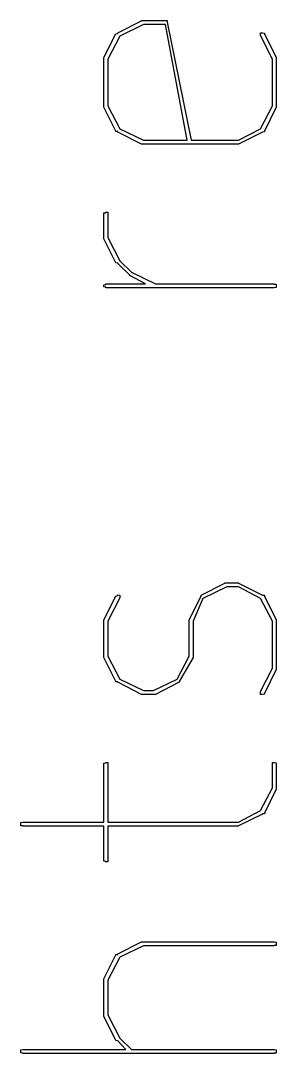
# Model space of a CAD drawing. Extents: x 59 to 2996, y -153 to 1402.
# Drawn here: x 763.321 to 763.45, y 457.815 to 458.337 of the extents above; entities that cross this region are included whole.
import ezdxf

# ---------------------------------------------------------------- set-up
doc = ezdxf.new("R2010")
doc.units = 0
doc.layers.add('BLACK', color=7, linetype='CONTINUOUS')

msp = doc.modelspace()

# ---------------------------------------------------------------- linework, layer by layer
at = {"layer": 'BLACK', "linetype": 'Continuous'}
for p, q in [((763.37014, 458.33083), (763.38214, 458.33693)), ((763.38214, 458.33693), (763.38214, 458.33703)), ((763.38214, 458.33703), (763.38214, 458.33703)), ((763.38214, 458.33703), (763.38214, 458.33703)), ((763.38214, 458.33703), (763.38214, 458.33703)), ((763.38214, 458.33703), (763.38214, 458.33703)), ((763.38214, 458.33703), (763.39514, 458.33703)), ((763.38214, 458.33693), (763.38214, 458.33693)), ((763.38214, 458.33693), (763.38214, 458.33693)), ((763.38214, 458.33693), (763.38214, 458.33693)), ((763.38214, 458.33693), (763.38214, 458.33693)), ((763.38214, 458.33693), (763.38214, 458.33693)), ((763.38214, 458.33693), (763.38214, 458.33693)), ((763.39514, 458.33703), (763.39514, 458.33703)), ((763.39514, 458.33703), (763.39514, 458.33703)), ((763.39514, 458.33703), (763.39514, 458.33693)), ((763.39514, 458.33693), (763.39514, 458.33693)), ((763.39514, 458.33693), (763.39514, 458.33693)), ((763.39514, 458.33693), (763.39514, 458.33693)), ((763.39514, 458.33693), (763.39514, 458.33693)), ((763.39514, 458.33693), (763.39514, 458.33693)), ((763.39514, 458.33693), (763.39514, 458.33693)), ((763.39514, 458.33693), (763.39514, 458.33683)), ((763.39514, 458.33683), (763.39514, 458.33673)), ((763.39514, 458.33673), (763.39514, 458.33673)), ((763.39514, 458.33673), (763.39514, 458.33663)), ((763.39514, 458.33663), (763.39514, 458.33653)), ((763.39514, 458.33653), (763.39514, 458.33653)), ((763.39514, 458.33653), (763.39514, 458.33653)), ((763.39514, 458.33653), (763.39514, 458.33643)), ((763.39514, 458.33643), (763.39514, 458.33643)), ((763.39514, 458.33643), (763.39514, 458.33633)), ((763.39514, 458.33633), (763.39514, 458.33633)), ((763.39514, 458.33633), (763.39514, 458.33633)), ((763.39514, 458.33633), (763.39514, 458.33623)), ((763.39514, 458.33623), (763.40714, 458.27653)), ((763.37014, 458.33073), (763.37014, 458.33083)), ((763.37014, 458.33083), (763.37014, 458.33083)), ((763.37014, 458.33083), (763.37014, 458.33083)), ((763.37014, 458.33063), (763.37014, 458.33073)), ((763.37014, 458.33073), (763.37014, 458.33073)), ((763.37014, 458.33073), (763.37014, 458.33073)), ((763.37014, 458.33073), (763.37014, 458.33073)), ((763.38314, 458.33503), (763.37114, 458.32923)), ((763.39414, 458.33503), (763.38314, 458.33503)), ((763.40514, 458.27653), (763.39414, 458.33503)), ((763.44214, 458.33083), (763.44314, 458.33093)), ((763.44214, 458.33073), (763.44214, 458.33083)), ((763.44214, 458.33063), (763.44214, 458.33073)), ((763.44314, 458.33093), (763.44314, 458.33093)), ((763.44314, 458.33093), (763.44314, 458.33093)), ((763.44314, 458.33093), (763.44314, 458.33093)), ((763.44314, 458.33093), (763.44314, 458.33083)), ((763.44314, 458.33083), (763.44414, 458.33073)), ((763.44414, 458.33073), (763.44414, 458.33053)), ((763.36314, 458.31833), (763.36914, 458.33043)), ((763.37114, 458.32923), (763.36514, 458.31763)), ((763.36914, 458.33043), (763.37014, 458.33053)), ((763.36914, 458.33043), (763.36914, 458.33043)), ((763.36914, 458.33043), (763.36914, 458.33043)), ((763.36914, 458.33043), (763.36914, 458.33043)), ((763.37014, 458.33053), (763.37014, 458.33063)), ((763.37014, 458.33063), (763.37014, 458.33063)), ((763.37014, 458.33063), (763.37014, 458.33063)), ((763.37014, 458.33053), (763.37014, 458.33053)), ((763.44214, 458.33043), (763.44214, 458.33063)), ((763.44214, 458.33023), (763.44214, 458.33043)), ((763.44214, 458.33013), (763.44214, 458.33023)), ((763.44214, 458.32993), (763.44214, 458.33013)), ((763.44214, 458.32973), (763.44214, 458.32993)), ((763.44214, 458.32953), (763.44214, 458.32973)), ((763.44814, 458.31763), (763.44214, 458.32953)), ((763.44214, 458.32953), (763.44214, 458.32953)), ((763.44414, 458.33053), (763.44414, 458.33043)), ((763.44414, 458.33043), (763.45014, 458.31833)), ((763.36314, 458.31823), (763.36314, 458.31833)), ((763.36314, 458.31813), (763.36314, 458.31823)), ((763.36314, 458.31823), (763.36314, 458.31823)), ((763.36314, 458.31823), (763.36314, 458.31823)), ((763.36314, 458.31803), (763.36314, 458.31813)), ((763.36314, 458.31813), (763.36314, 458.31813)), ((763.36314, 458.31793), (763.36314, 458.31803)), ((763.36314, 458.31803), (763.36314, 458.31803)), ((763.36314, 458.31783), (763.36314, 458.31793)), ((763.36314, 458.31793), (763.36314, 458.31793)), ((763.36314, 458.29363), (763.36314, 458.31783)), ((763.36514, 458.31763), (763.36514, 458.29393)), ((763.44814, 458.29393), (763.44814, 458.31763)), ((763.45014, 458.31833), (763.45014, 458.31833)), ((763.45014, 458.31833), (763.45014, 458.31823)), ((763.45014, 458.31823), (763.45014, 458.31823)), ((763.45014, 458.31823), (763.45014, 458.31813)), ((763.45014, 458.31813), (763.45014, 458.31813)), ((763.45014, 458.31813), (763.45014, 458.31813)), ((763.45014, 458.31813), (763.45014, 458.31803)), ((763.45014, 458.31803), (763.45014, 458.31793)), ((763.45014, 458.31793), (763.45014, 458.31793)), ((763.45014, 458.31793), (763.45014, 458.31793)), ((763.45014, 458.31793), (763.45014, 458.31783)), ((763.45014, 458.31783), (763.45014, 458.29363)), ((763.36314, 458.29353), (763.36314, 458.29363)), ((763.36314, 458.29363), (763.36314, 458.29363)), ((763.36314, 458.29363), (763.36314, 458.29363)), ((763.36314, 458.29343), (763.36314, 458.29353)), ((763.36314, 458.29333), (763.36314, 458.29343)), ((763.36314, 458.29343), (763.36314, 458.29343)), ((763.36314, 458.29343), (763.36314, 458.29343)), ((763.36314, 458.29323), (763.36314, 458.29333)), ((763.36314, 458.29333), (763.36314, 458.29333)), ((763.36914, 458.28113), (763.36314, 458.29323)), ((763.36314, 458.29323), (763.36314, 458.29323)), ((763.36314, 458.29323), (763.36314, 458.29323)), ((763.36514, 458.29393), (763.37114, 458.28233)), ((763.44214, 458.28233), (763.44814, 458.29393)), ((763.45014, 458.29323), (763.44414, 458.28113)), ((763.45014, 458.29363), (763.45014, 458.29363)), ((763.45014, 458.29363), (763.45014, 458.29363)), ((763.45014, 458.29363), (763.45014, 458.29353)), ((763.45014, 458.29353), (763.45014, 458.29343)), ((763.45014, 458.29343), (763.45014, 458.29343)), ((763.45014, 458.29343), (763.45014, 458.29343)), ((763.45014, 458.29343), (763.45014, 458.29333)), ((763.45014, 458.29333), (763.45014, 458.29323)), ((763.45014, 458.29323), (763.45014, 458.29323)), ((763.45014, 458.29323), (763.45014, 458.29323)), ((763.36914, 458.28103), (763.36914, 458.28113)), ((763.36914, 458.28113), (763.36914, 458.28113)), ((763.36914, 458.28113), (763.36914, 458.28113)), ((763.37014, 458.28093), (763.36914, 458.28103)), ((763.37014, 458.28083), (763.37014, 458.28093)), ((763.37014, 458.28093), (763.37014, 458.28093)), ((763.37014, 458.28093), (763.37014, 458.28093)), ((763.37014, 458.28093), (763.37014, 458.28093)), ((763.37014, 458.28073), (763.37014, 458.28083)), ((763.37014, 458.28083), (763.37014, 458.28083)), ((763.37014, 458.28083), (763.37014, 458.28083)), ((763.37014, 458.28063), (763.37014, 458.28073)), ((763.37014, 458.28073), (763.37014, 458.28073)), ((763.37014, 458.28073), (763.37014, 458.28073)), ((763.37014, 458.28073), (763.37014, 458.28073)), ((763.38214, 458.27463), (763.37014, 458.28063)), ((763.37114, 458.28233), (763.38314, 458.27653)), ((763.43114, 458.27653), (763.44214, 458.28233)), ((763.44314, 458.28063), (763.43114, 458.27463)), ((763.44414, 458.28083), (763.44314, 458.28073)), ((763.44314, 458.28073), (763.44314, 458.28073)), ((763.44314, 458.28073), (763.44314, 458.28073)), ((763.44314, 458.28073), (763.44314, 458.28063)), ((763.44414, 458.28113), (763.44414, 458.28113)), ((763.44414, 458.28113), (763.44414, 458.28113)), ((763.44414, 458.28113), (763.44414, 458.28103)), ((763.44414, 458.28103), (763.44414, 458.28103)), ((763.44414, 458.28103), (763.44414, 458.28093)), ((763.44414, 458.28093), (763.44414, 458.28093)), ((763.44414, 458.28093), (763.44414, 458.28093)), ((763.44414, 458.28093), (763.44414, 458.28083)), ((763.44414, 458.28083), (763.44414, 458.28083)), ((763.44414, 458.28083), (763.44414, 458.28083)), ((763.44414, 458.28083), (763.44414, 458.28083)), ((763.38214, 458.27453), (763.38214, 458.27463)), ((763.38214, 458.27463), (763.38214, 458.27463)), ((763.38214, 458.27463), (763.38214, 458.27463)), ((763.38214, 458.27463), (763.38214, 458.27463)), ((763.40714, 458.27453), (763.38214, 458.27453)), ((763.38214, 458.27453), (763.38214, 458.27453)), ((763.38214, 458.27453), (763.38214, 458.27453)), ((763.38214, 458.27453), (763.38214, 458.27453)), ((763.38214, 458.27453), (763.38214, 458.27453)), ((763.38214, 458.27453), (763.38214, 458.27453)), ((763.38214, 458.27453), (763.38214, 458.27453)), ((763.38314, 458.27653), (763.40514, 458.27653)), ((763.40714, 458.27653), (763.43114, 458.27653)), ((763.43114, 458.27453), (763.40714, 458.27453)), ((763.40714, 458.27453), (763.40714, 458.27453)), ((763.40714, 458.27453), (763.40714, 458.27453)), ((763.43114, 458.27463), (763.43114, 458.27463)), ((763.43114, 458.27463), (763.43114, 458.27463)), ((763.43114, 458.27463), (763.43114, 458.27463)), ((763.43114, 458.27463), (763.43114, 458.27453)), ((763.43114, 458.27453), (763.43114, 458.27453)), ((763.43114, 458.27453), (763.43114, 458.27453)), ((763.43114, 458.27453), (763.43114, 458.27453)), ((763.43114, 458.27453), (763.43114, 458.27453)), ((763.43114, 458.27453), (763.43114, 458.27453)), ((763.43114, 458.27453), (763.43114, 458.27453)), ((763.43114, 458.27453), (763.43114, 458.27453)), ((763.36314, 458.23983), (763.36414, 458.23993)), ((763.36314, 458.23963), (763.36314, 458.23983)), ((763.36314, 458.23943), (763.36314, 458.23963)), ((763.36314, 458.23923), (763.36314, 458.23943)), ((763.36314, 458.22713), (763.36314, 458.23923)), ((763.36414, 458.24023), (763.36514, 458.24013)), ((763.36414, 458.24013), (763.36414, 458.24023)), ((763.36414, 458.24023), (763.36414, 458.24023)), ((763.36414, 458.24023), (763.36414, 458.24023)), ((763.36414, 458.24003), (763.36414, 458.24013)), ((763.36414, 458.23993), (763.36414, 458.24003)), ((763.36514, 458.24013), (763.36514, 458.24003)), ((763.36514, 458.24003), (763.36514, 458.23993)), ((763.36514, 458.23993), (763.36514, 458.23983)), ((763.36514, 458.23983), (763.36514, 458.23963)), ((763.36514, 458.23963), (763.36514, 458.23943)), ((763.36514, 458.23943), (763.36514, 458.23923)), ((763.36514, 458.23923), (763.36514, 458.22733)), ((763.36314, 458.22703), (763.36314, 458.22713)), ((763.36314, 458.22713), (763.36314, 458.22713)), ((763.36314, 458.22713), (763.36314, 458.22713)), ((763.36314, 458.22693), (763.36314, 458.22703)), ((763.36314, 458.22683), (763.36314, 458.22693)), ((763.36314, 458.22693), (763.36314, 458.22693)), ((763.36314, 458.22693), (763.36314, 458.22693)), ((763.36314, 458.22673), (763.36314, 458.22683)), ((763.36914, 458.21463), (763.36314, 458.22673)), ((763.36314, 458.22673), (763.36314, 458.22673)), ((763.36314, 458.22673), (763.36314, 458.22673)), ((763.36314, 458.22673), (763.36314, 458.22673)), ((763.36514, 458.22733), (763.37114, 458.21563)), ((763.36914, 458.21453), (763.36914, 458.21463)), ((763.37014, 458.21443), (763.36914, 458.21453)), ((763.36914, 458.21453), (763.36914, 458.21453)), ((763.37014, 458.21433), (763.37014, 458.21443)), ((763.37014, 458.21443), (763.37014, 458.21443)), ((763.37014, 458.21443), (763.37014, 458.21443)), ((763.37614, 458.20833), (763.37014, 458.21433)), ((763.37014, 458.21433), (763.37014, 458.21433)), ((763.37114, 458.21563), (763.37714, 458.20983)), ((763.37614, 458.20823), (763.37614, 458.20833)), ((763.37614, 458.20813), (763.37614, 458.20823)), ((763.37614, 458.20823), (763.37614, 458.20823)), ((763.37614, 458.20823), (763.37614, 458.20823)), ((763.38414, 458.20393), (763.37614, 458.20813)), ((763.37614, 458.20813), (763.37614, 458.20813)), ((763.37614, 458.20813), (763.37614, 458.20813)), ((763.37614, 458.20813), (763.37614, 458.20813)), ((763.37714, 458.20983), (763.38914, 458.20393)), ((763.36314, 458.20353), (763.36414, 458.20363)), ((763.36314, 458.20333), (763.36314, 458.20353)), ((763.36314, 458.20313), (763.36314, 458.20333)), ((763.36314, 458.20293), (763.36314, 458.20313)), ((763.36314, 458.20273), (763.36314, 458.20293)), ((763.36314, 458.20253), (763.36314, 458.20273)), ((763.36314, 458.20243), (763.36314, 458.20253)), ((763.36414, 458.20223), (763.36314, 458.20243)), ((763.36414, 458.20383), (763.36414, 458.20393)), ((763.36414, 458.20393), (763.36414, 458.20393)), ((763.36414, 458.20393), (763.38414, 458.20393)), ((763.36414, 458.20363), (763.36414, 458.20383)), ((763.36414, 458.20383), (763.36414, 458.20383)), ((763.36414, 458.20213), (763.36414, 458.20223)), ((763.36414, 458.20203), (763.36414, 458.20213)), ((763.36414, 458.20193), (763.36414, 458.20203)), ((763.44914, 458.20193), (763.36414, 458.20193)), ((763.36414, 458.20193), (763.36414, 458.20193)), ((763.38914, 458.20393), (763.44914, 458.20393)), ((763.44914, 458.20393), (763.44914, 458.20393)), ((763.44914, 458.20393), (763.44914, 458.20383)), ((763.44914, 458.20383), (763.45014, 458.20373)), ((763.45014, 458.20213), (763.44914, 458.20203)), ((763.44914, 458.20203), (763.44914, 458.20193)), ((763.44914, 458.20193), (763.44914, 458.20193)), ((763.45014, 458.20373), (763.45014, 458.20363)), ((763.45014, 458.20363), (763.45014, 458.20353)), ((763.45014, 458.20353), (763.45014, 458.20333)), ((763.45014, 458.20333), (763.45014, 458.20313)), ((763.45014, 458.20313), (763.45014, 458.20293)), ((763.45014, 458.20293), (763.45014, 458.20273)), ((763.45014, 458.20273), (763.45014, 458.20253)), ((763.45014, 458.20253), (763.45014, 458.20243)), ((763.45014, 458.20243), (763.45014, 458.20223)), ((763.45014, 458.20223), (763.45014, 458.20213)), ((763.41214, 458.04663), (763.42414, 458.05263)), ((763.42514, 458.05073), (763.41314, 458.04493)), ((763.42414, 458.05263), (763.42414, 458.05273)), ((763.42414, 458.05273), (763.42414, 458.05273)), ((763.42414, 458.05273), (763.42514, 458.05273)), ((763.42414, 458.05263), (763.42414, 458.05263)), ((763.42414, 458.05263), (763.42414, 458.05263)), ((763.42514, 458.05273), (763.42514, 458.05273)), ((763.42514, 458.05273), (763.42514, 458.05273)), ((763.42514, 458.05273), (763.42514, 458.05273)), ((763.42514, 458.05273), (763.42514, 458.05273)), ((763.42514, 458.05273), (763.42514, 458.05273)), ((763.42514, 458.05273), (763.42514, 458.05273)), ((763.42514, 458.05273), (763.43114, 458.05273)), ((763.43114, 458.05073), (763.42514, 458.05073)), ((763.43114, 458.05273), (763.43114, 458.05273)), ((763.43114, 458.05273), (763.43114, 458.05273)), ((763.43114, 458.05273), (763.43114, 458.05273)), ((763.43114, 458.05273), (763.43114, 458.05273)), ((763.43114, 458.05273), (763.43114, 458.05273)), ((763.43114, 458.05273), (763.43114, 458.05273)), ((763.43114, 458.05273), (763.43114, 458.05273)), ((763.43114, 458.05273), (763.43114, 458.05263)), ((763.43114, 458.05273), (763.43114, 458.05273)), ((763.43114, 458.05263), (763.43114, 458.05263)), ((763.43114, 458.05263), (763.44314, 458.04663)), ((763.44214, 458.04493), (763.43114, 458.05073)), ((763.36314, 458.03403), (763.36914, 458.04613)), ((763.37114, 458.04523), (763.36514, 458.03343)), ((763.36914, 458.04613), (763.37014, 458.04633)), ((763.36914, 458.04613), (763.36914, 458.04613)), ((763.37014, 458.04663), (763.37014, 458.04673)), ((763.37014, 458.04673), (763.37014, 458.04673)), ((763.37014, 458.04673), (763.37114, 458.04663)), ((763.37014, 458.04643), (763.37014, 458.04663)), ((763.37014, 458.04663), (763.37014, 458.04663)), ((763.37014, 458.04633), (763.37014, 458.04643)), ((763.37114, 458.04663), (763.37114, 458.04663)), ((763.37114, 458.04663), (763.37114, 458.04653)), ((763.37114, 458.04653), (763.37114, 458.04633)), ((763.37114, 458.04633), (763.37114, 458.04623)), ((763.37114, 458.04623), (763.37114, 458.04603)), ((763.37114, 458.04603), (763.37114, 458.04583)), ((763.37114, 458.04583), (763.37114, 458.04563)), ((763.37114, 458.04563), (763.37114, 458.04543)), ((763.37114, 458.04543), (763.37114, 458.04523)), ((763.40614, 458.03403), (763.41214, 458.04613)), ((763.41314, 458.04493), (763.40814, 458.03343)), ((763.41214, 458.04653), (763.41214, 458.04663)), ((763.41214, 458.04663), (763.41214, 458.04663)), ((763.41214, 458.04663), (763.41214, 458.04663)), ((763.41214, 458.04643), (763.41214, 458.04653)), ((763.41214, 458.04653), (763.41214, 458.04653)), ((763.41214, 458.04653), (763.41214, 458.04653)), ((763.41214, 458.04633), (763.41214, 458.04643)), ((763.41214, 458.04643), (763.41214, 458.04643)), ((763.41214, 458.04623), (763.41214, 458.04633)), ((763.41214, 458.04633), (763.41214, 458.04633)), ((763.41214, 458.04633), (763.41214, 458.04633)), ((763.41214, 458.04613), (763.41214, 458.04623)), ((763.41214, 458.04623), (763.41214, 458.04623)), ((763.41214, 458.04623), (763.41214, 458.04623)), ((763.41214, 458.04613), (763.41214, 458.04613)), ((763.44814, 458.03343), (763.44214, 458.04493)), ((763.44314, 458.04663), (763.44314, 458.04663)), ((763.44314, 458.04663), (763.44314, 458.04663)), ((763.44314, 458.04663), (763.44314, 458.04663)), ((763.44314, 458.04663), (763.44314, 458.04653)), ((763.44314, 458.04653), (763.44414, 458.04653)), ((763.44414, 458.04653), (763.44414, 458.04643)), ((763.44414, 458.04643), (763.44414, 458.04643)), ((763.44414, 458.04643), (763.44414, 458.04643)), ((763.44414, 458.04643), (763.44414, 458.04633)), ((763.44414, 458.04633), (763.44414, 458.04633)), ((763.44414, 458.04633), (763.44414, 458.04633)), ((763.44414, 458.04633), (763.44414, 458.04623)), ((763.44414, 458.04623), (763.44414, 458.04623)), ((763.44414, 458.04623), (763.44414, 458.04613)), ((763.44414, 458.04613), (763.44414, 458.04613)), ((763.44414, 458.04613), (763.45014, 458.03403)), ((763.36314, 458.03393), (763.36314, 458.03403)), ((763.36314, 458.03403), (763.36314, 458.03403)), ((763.36314, 458.03403), (763.36314, 458.03403)), ((763.36314, 458.03383), (763.36314, 458.03393)), ((763.36314, 458.03393), (763.36314, 458.03393)), ((763.36314, 458.03373), (763.36314, 458.03383)), ((763.36314, 458.03383), (763.36314, 458.03383)), ((763.36314, 458.03363), (763.36314, 458.03373)), ((763.36314, 458.03373), (763.36314, 458.03373)), ((763.36314, 458.01543), (763.36314, 458.03363)), ((763.36314, 458.03363), (763.36314, 458.03363)), ((763.36514, 458.03343), (763.36514, 458.01573)), ((763.40614, 458.03393), (763.40614, 458.03403)), ((763.40614, 458.03403), (763.40614, 458.03403)), ((763.40614, 458.03403), (763.40614, 458.03403)), ((763.40614, 458.03383), (763.40614, 458.03393)), ((763.40614, 458.03393), (763.40614, 458.03393)), ((763.40614, 458.03373), (763.40614, 458.03383)), ((763.40614, 458.03383), (763.40614, 458.03383)), ((763.40614, 458.03363), (763.40614, 458.03373)), ((763.40614, 458.03373), (763.40614, 458.03373)), ((763.40614, 458.01573), (763.40614, 458.03363)), ((763.40614, 458.03363), (763.40614, 458.03363)), ((763.40814, 458.03343), (763.40814, 458.01543)), ((763.44814, 458.00963), (763.44814, 458.03343)), ((763.45014, 458.03403), (763.45014, 458.03403)), ((763.45014, 458.03403), (763.45014, 458.03403)), ((763.45014, 458.03403), (763.45014, 458.03403)), ((763.45014, 458.03403), (763.45014, 458.03393)), ((763.45014, 458.03393), (763.45014, 458.03383)), ((763.45014, 458.03383), (763.45014, 458.03383)), ((763.45014, 458.03383), (763.45014, 458.03383)), ((763.45014, 458.03383), (763.45014, 458.03373)), ((763.45014, 458.03373), (763.45014, 458.03363)), ((763.45014, 458.03363), (763.45014, 458.03363)), ((763.45014, 458.03363), (763.45014, 458.03363)), ((763.45014, 458.03363), (763.45014, 458.00943)), ((763.36314, 458.01533), (763.36314, 458.01543)), ((763.36314, 458.01543), (763.36314, 458.01543)), ((763.36314, 458.01543), (763.36314, 458.01543)), ((763.36314, 458.01523), (763.36314, 458.01533)), ((763.36314, 458.01533), (763.36314, 458.01533)), ((763.36314, 458.01513), (763.36314, 458.01523)), ((763.36314, 458.01523), (763.36314, 458.01523)), ((763.36314, 458.01503), (763.36314, 458.01513)), ((763.36314, 458.01513), (763.36314, 458.01513)), ((763.36914, 458.00293), (763.36314, 458.01503)), ((763.36314, 458.01503), (763.36314, 458.01503)), ((763.36314, 458.01503), (763.36314, 458.01503)), ((763.36514, 458.01573), (763.37114, 458.00413)), ((763.40014, 458.00413), (763.40614, 458.01573)), ((763.40814, 458.01503), (763.40114, 458.00293)), ((763.40814, 458.01543), (763.40814, 458.01543)), ((763.40814, 458.01543), (763.40814, 458.01543)), ((763.40814, 458.01543), (763.40814, 458.01533)), ((763.40814, 458.01533), (763.40814, 458.01523)), ((763.40814, 458.01523), (763.40814, 458.01523)), ((763.40814, 458.01523), (763.40814, 458.01523)), ((763.40814, 458.01523), (763.40814, 458.01513)), ((763.40814, 458.01513), (763.40814, 458.01513)), ((763.40814, 458.01513), (763.40814, 458.01503)), ((763.40814, 458.01503), (763.40814, 458.01503)), ((763.44214, 457.99783), (763.44814, 458.00963)), ((763.45014, 458.00903), (763.44414, 457.99693)), ((763.45014, 458.00943), (763.45014, 458.00943)), ((763.45014, 458.00943), (763.45014, 458.00933)), ((763.45014, 458.00933), (763.45014, 458.00933)), ((763.45014, 458.00933), (763.45014, 458.00923)), ((763.45014, 458.00923), (763.45014, 458.00923)), ((763.45014, 458.00923), (763.45014, 458.00913)), ((763.45014, 458.00913), (763.45014, 458.00913)), ((763.45014, 458.00913), (763.45014, 458.00903)), ((763.45014, 458.00903), (763.45014, 458.00903)), ((763.45014, 458.00903), (763.45014, 458.00903)), ((763.36914, 458.00283), (763.36914, 458.00293)), ((763.36914, 458.00293), (763.36914, 458.00293)), ((763.36914, 458.00293), (763.36914, 458.00293)), ((763.37014, 458.00273), (763.36914, 458.00283)), ((763.37014, 458.00263), (763.37014, 458.00273)), ((763.37014, 458.00273), (763.37014, 458.00273)), ((763.37014, 458.00273), (763.37014, 458.00273)), ((763.37014, 458.00273), (763.37014, 458.00273)), ((763.37014, 458.00253), (763.37014, 458.00263)), ((763.37014, 458.00263), (763.37014, 458.00263)), ((763.37014, 458.00263), (763.37014, 458.00263)), ((763.38214, 457.99643), (763.37014, 458.00253)), ((763.37014, 458.00253), (763.37014, 458.00253)), ((763.37014, 458.00253), (763.37014, 458.00253)), ((763.37014, 458.00253), (763.37014, 458.00253)), ((763.37014, 458.00253), (763.37014, 458.00253)), ((763.37114, 458.00413), (763.38314, 457.99833)), ((763.38814, 457.99833), (763.40014, 458.00413)), ((763.40114, 458.00253), (763.38914, 457.99643)), ((763.40114, 458.00293), (763.40114, 458.00293)), ((763.40114, 458.00293), (763.40114, 458.00293)), ((763.40114, 458.00293), (763.40114, 458.00293)), ((763.40114, 458.00293), (763.40114, 458.00283)), ((763.40114, 458.00283), (763.40114, 458.00273)), ((763.40114, 458.00273), (763.40114, 458.00273)), ((763.40114, 458.00273), (763.40114, 458.00273)), ((763.40114, 458.00273), (763.40114, 458.00263)), ((763.40114, 458.00263), (763.40114, 458.00263)), ((763.40114, 458.00263), (763.40114, 458.00263)), ((763.40114, 458.00263), (763.40114, 458.00263)), ((763.40114, 458.00263), (763.40114, 458.00253)), ((763.40114, 458.00253), (763.40114, 458.00253)), ((763.40114, 458.00253), (763.40114, 458.00253)), ((763.40114, 458.00253), (763.40114, 458.00253)), ((763.38314, 457.99833), (763.38814, 457.99833)), ((763.44214, 457.99763), (763.44214, 457.99783)), ((763.44214, 457.99743), (763.44214, 457.99763)), ((763.44214, 457.99723), (763.44214, 457.99743)), ((763.44214, 457.99703), (763.44214, 457.99723)), ((763.44214, 457.99683), (763.44214, 457.99703)), ((763.44214, 457.99673), (763.44214, 457.99683)), ((763.44214, 457.99653), (763.44214, 457.99673)), ((763.44414, 457.99693), (763.44414, 457.99683)), ((763.44414, 457.99683), (763.44414, 457.99673)), ((763.44414, 457.99673), (763.44414, 457.99653)), ((763.38214, 457.99633), (763.38214, 457.99643)), ((763.38214, 457.99643), (763.38214, 457.99643)), ((763.38214, 457.99643), (763.38214, 457.99643)), ((763.38214, 457.99643), (763.38214, 457.99643)), ((763.38814, 457.99633), (763.38214, 457.99633)), ((763.38214, 457.99633), (763.38214, 457.99633)), ((763.38214, 457.99633), (763.38214, 457.99633)), ((763.38214, 457.99633), (763.38214, 457.99633)), ((763.38214, 457.99633), (763.38214, 457.99633)), ((763.38214, 457.99633), (763.38214, 457.99633)), ((763.38214, 457.99633), (763.38214, 457.99633)), ((763.38914, 457.99633), (763.38814, 457.99633)), ((763.38914, 457.99643), (763.38914, 457.99643)), ((763.38914, 457.99643), (763.38914, 457.99643)), ((763.38914, 457.99643), (763.38914, 457.99643)), ((763.38914, 457.99643), (763.38914, 457.99643)), ((763.38914, 457.99643), (763.38914, 457.99633)), ((763.38914, 457.99633), (763.38914, 457.99633)), ((763.38914, 457.99633), (763.38914, 457.99633)), ((763.38914, 457.99633), (763.38914, 457.99633)), ((763.38914, 457.99633), (763.38914, 457.99633)), ((763.38914, 457.99633), (763.38914, 457.99633)), ((763.44214, 457.99643), (763.44214, 457.99653)), ((763.44314, 457.99633), (763.44214, 457.99643)), ((763.44414, 457.99653), (763.44314, 457.99643)), ((763.44314, 457.99643), (763.44314, 457.99643)), ((763.44314, 457.99643), (763.44314, 457.99633)), ((763.44314, 457.99633), (763.44314, 457.99633)), ((763.44314, 457.99633), (763.44314, 457.99633)), ((763.36314, 457.96163), (763.36414, 457.96173)), ((763.36314, 457.96143), (763.36314, 457.96163)), ((763.36314, 457.96123), (763.36314, 457.96143)), ((763.36314, 457.96103), (763.36314, 457.96123)), ((763.36314, 457.93183), (763.36314, 457.96103)), ((763.36414, 457.96193), (763.36414, 457.96203)), ((763.36414, 457.96203), (763.36414, 457.96203)), ((763.36414, 457.96203), (763.36414, 457.96203)), ((763.36414, 457.96203), (763.36514, 457.96193)), ((763.36414, 457.96173), (763.36414, 457.96193)), ((763.36414, 457.96193), (763.36414, 457.96193)), ((763.36514, 457.96193), (763.36514, 457.96183)), ((763.36514, 457.96183), (763.36514, 457.96173)), ((763.36514, 457.96173), (763.36514, 457.96163)), ((763.36514, 457.96163), (763.36514, 457.96143)), ((763.36514, 457.96143), (763.36514, 457.96123)), ((763.36514, 457.96123), (763.36514, 457.96103)), ((763.36514, 457.96103), (763.36514, 457.93183)), ((763.44814, 457.96173), (763.44814, 457.96193)), ((763.44814, 457.96193), (763.44914, 457.96193)), ((763.44814, 457.96163), (763.44814, 457.96173)), ((763.44814, 457.96143), (763.44814, 457.96163)), ((763.44814, 457.96123), (763.44814, 457.96143)), ((763.44814, 457.96103), (763.44814, 457.96123)), ((763.44814, 457.94923), (763.44814, 457.96103)), ((763.44914, 457.96203), (763.44914, 457.96193)), ((763.44914, 457.96193), (763.44914, 457.96203)), ((763.44914, 457.96203), (763.44914, 457.96203)), ((763.44914, 457.96203), (763.44914, 457.96203)), ((763.44914, 457.96193), (763.45014, 457.96183)), ((763.45014, 457.96183), (763.45014, 457.96173)), ((763.45014, 457.96173), (763.45014, 457.96163)), ((763.45014, 457.96163), (763.45014, 457.96143)), ((763.45014, 457.96143), (763.45014, 457.96123)), ((763.45014, 457.96123), (763.45014, 457.96103)), ((763.45014, 457.96103), (763.45014, 457.94893)), ((763.44214, 457.93763), (763.44814, 457.94923)), ((763.45014, 457.94853), (763.44414, 457.93643)), ((763.45014, 457.94893), (763.45014, 457.94893)), ((763.45014, 457.94893), (763.45014, 457.94893)), ((763.45014, 457.94893), (763.45014, 457.94883)), ((763.45014, 457.94883), (763.45014, 457.94873)), ((763.45014, 457.94873), (763.45014, 457.94873)), ((763.45014, 457.94873), (763.45014, 457.94873)), ((763.45014, 457.94873), (763.45014, 457.94863)), ((763.45014, 457.94863), (763.45014, 457.94853)), ((763.45014, 457.94853), (763.45014, 457.94853)), ((763.45014, 457.94853), (763.45014, 457.94853)), ((763.43114, 457.93183), (763.44214, 457.93763)), ((763.44314, 457.93593), (763.43114, 457.92993)), ((763.44414, 457.93603), (763.44314, 457.93603)), ((763.44314, 457.93603), (763.44314, 457.93603)), ((763.44314, 457.93603), (763.44314, 457.93593)), ((763.44314, 457.93593), (763.44314, 457.93593)), ((763.44414, 457.93643), (763.44414, 457.93643)), ((763.44414, 457.93643), (763.44414, 457.93633)), ((763.44414, 457.93633), (763.44414, 457.93633)), ((763.44414, 457.93633), (763.44414, 457.93633)), ((763.44414, 457.93633), (763.44414, 457.93623)), ((763.44414, 457.93623), (763.44414, 457.93623)), ((763.44414, 457.93623), (763.44414, 457.93623)), ((763.44414, 457.93623), (763.44414, 457.93613)), ((763.44414, 457.93613), (763.44414, 457.93613)), ((763.44414, 457.93613), (763.44414, 457.93613)), ((763.44414, 457.93613), (763.44414, 457.93603)), ((763.32114, 457.93163), (763.32214, 457.93173)), ((763.32114, 457.93153), (763.32114, 457.93163)), ((763.32114, 457.93133), (763.32114, 457.93153)), ((763.32114, 457.93123), (763.32114, 457.93133)), ((763.32114, 457.93103), (763.32114, 457.93123)), ((763.32114, 457.93083), (763.32114, 457.93103)), ((763.32114, 457.93063), (763.32114, 457.93083)), ((763.32114, 457.93043), (763.32114, 457.93063)), ((763.32114, 457.93023), (763.32114, 457.93043)), ((763.32114, 457.93013), (763.32114, 457.93023)), ((763.32114, 457.93003), (763.32114, 457.93013)), ((763.32214, 457.92993), (763.32114, 457.93003)), ((763.32214, 457.93173), (763.32214, 457.93183)), ((763.32214, 457.93183), (763.32214, 457.93183)), ((763.32214, 457.93183), (763.36314, 457.93183)), ((763.32214, 457.92983), (763.32214, 457.92993)), ((763.36314, 457.92983), (763.32214, 457.92983)), ((763.32214, 457.92983), (763.32214, 457.92983)), ((763.36314, 457.91263), (763.36314, 457.92983)), ((763.36514, 457.93183), (763.43114, 457.93183)), ((763.43114, 457.92983), (763.36514, 457.92983)), ((763.36514, 457.92983), (763.36514, 457.91263)), ((763.43114, 457.92993), (763.43114, 457.92993)), ((763.43114, 457.92993), (763.43114, 457.92993)), ((763.43114, 457.92993), (763.43114, 457.92993)), ((763.43114, 457.92993), (763.43114, 457.92983)), ((763.43114, 457.92983), (763.43114, 457.92983)), ((763.43114, 457.92983), (763.43114, 457.92983)), ((763.43114, 457.92983), (763.43114, 457.92983)), ((763.43114, 457.92983), (763.43114, 457.92983)), ((763.43114, 457.92983), (763.43114, 457.92983)), ((763.43114, 457.92983), (763.43114, 457.92983)), ((763.43114, 457.92983), (763.43114, 457.92983)), ((763.36314, 457.91243), (763.36314, 457.91263)), ((763.36314, 457.91233), (763.36314, 457.91243)), ((763.36314, 457.91213), (763.36314, 457.91233)), ((763.36414, 457.91193), (763.36314, 457.91213)), ((763.36414, 457.91183), (763.36414, 457.91193)), ((763.36414, 457.91173), (763.36414, 457.91183)), ((763.36514, 457.91173), (763.36414, 457.91173)), ((763.36414, 457.91173), (763.36414, 457.91163)), ((763.36414, 457.91163), (763.36414, 457.91173)), ((763.36414, 457.91173), (763.36414, 457.91173)), ((763.36514, 457.91263), (763.36514, 457.91243)), ((763.36514, 457.91243), (763.36514, 457.91223)), ((763.36514, 457.91223), (763.36514, 457.91213)), ((763.36514, 457.91213), (763.36514, 457.91193)), ((763.36514, 457.91193), (763.36514, 457.91183)), ((763.36514, 457.91183), (763.36514, 457.91173)), ((763.38214, 457.87123), (763.38214, 457.87133)), ((763.38214, 457.87133), (763.38214, 457.87133)), ((763.38214, 457.87133), (763.38214, 457.87133)), ((763.38214, 457.87133), (763.38214, 457.87133)), ((763.38214, 457.87133), (763.38214, 457.87133)), ((763.38214, 457.87133), (763.38214, 457.87133)), ((763.38214, 457.87133), (763.38214, 457.87133)), ((763.38214, 457.87133), (763.44914, 457.87133)), ((763.44914, 457.87133), (763.44914, 457.87133)), ((763.44914, 457.87133), (763.44914, 457.87123)), ((763.37014, 457.86523), (763.38214, 457.87123)), ((763.38314, 457.86933), (763.37114, 457.86353)), ((763.38214, 457.87123), (763.38214, 457.87123)), ((763.38214, 457.87123), (763.38214, 457.87123)), ((763.38214, 457.87123), (763.38214, 457.87123)), ((763.38214, 457.87123), (763.38214, 457.87123)), ((763.44914, 457.86933), (763.38314, 457.86933)), ((763.44914, 457.87123), (763.45014, 457.87113)), ((763.45014, 457.86953), (763.44914, 457.86943)), ((763.44914, 457.86943), (763.44914, 457.86933)), ((763.44914, 457.86933), (763.44914, 457.86933)), ((763.45014, 457.87113), (763.45014, 457.87103)), ((763.45014, 457.87103), (763.45014, 457.87093)), ((763.45014, 457.87093), (763.45014, 457.87073)), ((763.45014, 457.87073), (763.45014, 457.87053)), ((763.45014, 457.87053), (763.45014, 457.87033)), ((763.45014, 457.87033), (763.45014, 457.87013)), ((763.45014, 457.87013), (763.45014, 457.86993)), ((763.45014, 457.86993), (763.45014, 457.86973)), ((763.45014, 457.86973), (763.45014, 457.86963)), ((763.45014, 457.86963), (763.45014, 457.86953)), ((763.36314, 457.85263), (763.36914, 457.86473)), ((763.37114, 457.86353), (763.36514, 457.85193)), ((763.36914, 457.86473), (763.36914, 457.86483)), ((763.36914, 457.86483), (763.37014, 457.86483)), ((763.36914, 457.86473), (763.36914, 457.86473)), ((763.36914, 457.86473), (763.36914, 457.86473)), ((763.37014, 457.86513), (763.37014, 457.86523)), ((763.37014, 457.86503), (763.37014, 457.86513)), ((763.37014, 457.86513), (763.37014, 457.86513)), ((763.37014, 457.86513), (763.37014, 457.86513)), ((763.37014, 457.86493), (763.37014, 457.86503)), ((763.37014, 457.86503), (763.37014, 457.86503)), ((763.37014, 457.86503), (763.37014, 457.86503)), ((763.37014, 457.86503), (763.37014, 457.86503)), ((763.37014, 457.86483), (763.37014, 457.86493)), ((763.37014, 457.86493), (763.37014, 457.86493)), ((763.37014, 457.86493), (763.37014, 457.86493)), ((763.36314, 457.85253), (763.36314, 457.85263)), ((763.36314, 457.85263), (763.36314, 457.85263)), ((763.36314, 457.85263), (763.36314, 457.85263)), ((763.36314, 457.85243), (763.36314, 457.85253)), ((763.36314, 457.85233), (763.36314, 457.85243)), ((763.36314, 457.85243), (763.36314, 457.85243)), ((763.36314, 457.85243), (763.36314, 457.85243)), ((763.36314, 457.85223), (763.36314, 457.85233)), ((763.36314, 457.83403), (763.36314, 457.85223)), ((763.36314, 457.85223), (763.36314, 457.85223)), ((763.36314, 457.85223), (763.36314, 457.85223)), ((763.36514, 457.85193), (763.36514, 457.83433)), ((763.36314, 457.83393), (763.36314, 457.83403)), ((763.36314, 457.83403), (763.36314, 457.83403)), ((763.36314, 457.83403), (763.36314, 457.83403)), ((763.36314, 457.83383), (763.36314, 457.83393)), ((763.36314, 457.83373), (763.36314, 457.83383)), ((763.36314, 457.83383), (763.36314, 457.83383)), ((763.36314, 457.83383), (763.36314, 457.83383)), ((763.36314, 457.83363), (763.36314, 457.83373)), ((763.36914, 457.82153), (763.36314, 457.83363)), ((763.36314, 457.83363), (763.36314, 457.83363)), ((763.36314, 457.83363), (763.36314, 457.83363)), ((763.36314, 457.83363), (763.36314, 457.83363)), ((763.36514, 457.83433), (763.37114, 457.82253)), ((763.36914, 457.82143), (763.36914, 457.82153)), ((763.37014, 457.82133), (763.36914, 457.82143)), ((763.36914, 457.82143), (763.36914, 457.82143)), ((763.37014, 457.82123), (763.37014, 457.82133)), ((763.37014, 457.82133), (763.37014, 457.82133)), ((763.37014, 457.82133), (763.37014, 457.82133)), ((763.37414, 457.81693), (763.37014, 457.82123)), ((763.37014, 457.82123), (763.37014, 457.82123)), ((763.37114, 457.82253), (763.37714, 457.81693)), ((763.32114, 457.81673), (763.32214, 457.81683)), ((763.32114, 457.81663), (763.32114, 457.81673)), ((763.32114, 457.81643), (763.32114, 457.81663)), ((763.32114, 457.81633), (763.32114, 457.81643)), ((763.32114, 457.81613), (763.32114, 457.81633)), ((763.32114, 457.81593), (763.32114, 457.81613)), ((763.32114, 457.81573), (763.32114, 457.81593)), ((763.32114, 457.81553), (763.32114, 457.81573)), ((763.32114, 457.81533), (763.32114, 457.81553)), ((763.32114, 457.81523), (763.32114, 457.81533)), ((763.32114, 457.81513), (763.32114, 457.81523)), ((763.32214, 457.81503), (763.32114, 457.81513)), ((763.32214, 457.81683), (763.32214, 457.81693)), ((763.32214, 457.81693), (763.32214, 457.81693)), ((763.32214, 457.81693), (763.37414, 457.81693)), ((763.32214, 457.81493), (763.32214, 457.81503)), ((763.44914, 457.81493), (763.32214, 457.81493)), ((763.32214, 457.81493), (763.32214, 457.81493)), ((763.37714, 457.81693), (763.44914, 457.81693)), ((763.44914, 457.81693), (763.44914, 457.81693)), ((763.44914, 457.81693), (763.44914, 457.81683)), ((763.44914, 457.81683), (763.45014, 457.81673)), ((763.45014, 457.81503), (763.44914, 457.81503)), ((763.44914, 457.81503), (763.44914, 457.81493)), ((763.44914, 457.81493), (763.44914, 457.81493)), ((763.45014, 457.81673), (763.45014, 457.81663)), ((763.45014, 457.81663), (763.45014, 457.81643)), ((763.45014, 457.81643), (763.45014, 457.81633)), ((763.45014, 457.81633), (763.45014, 457.81613)), ((763.45014, 457.81613), (763.45014, 457.81593)), ((763.45014, 457.81593), (763.45014, 457.81573)), ((763.45014, 457.81573), (763.45014, 457.81553)), ((763.45014, 457.81553), (763.45014, 457.81533)), ((763.45014, 457.81533), (763.45014, 457.81523)), ((763.45014, 457.81523), (763.45014, 457.81503))]:
    msp.add_line(p, q, dxfattribs=at)

doc.saveas('drawing.dxf')
